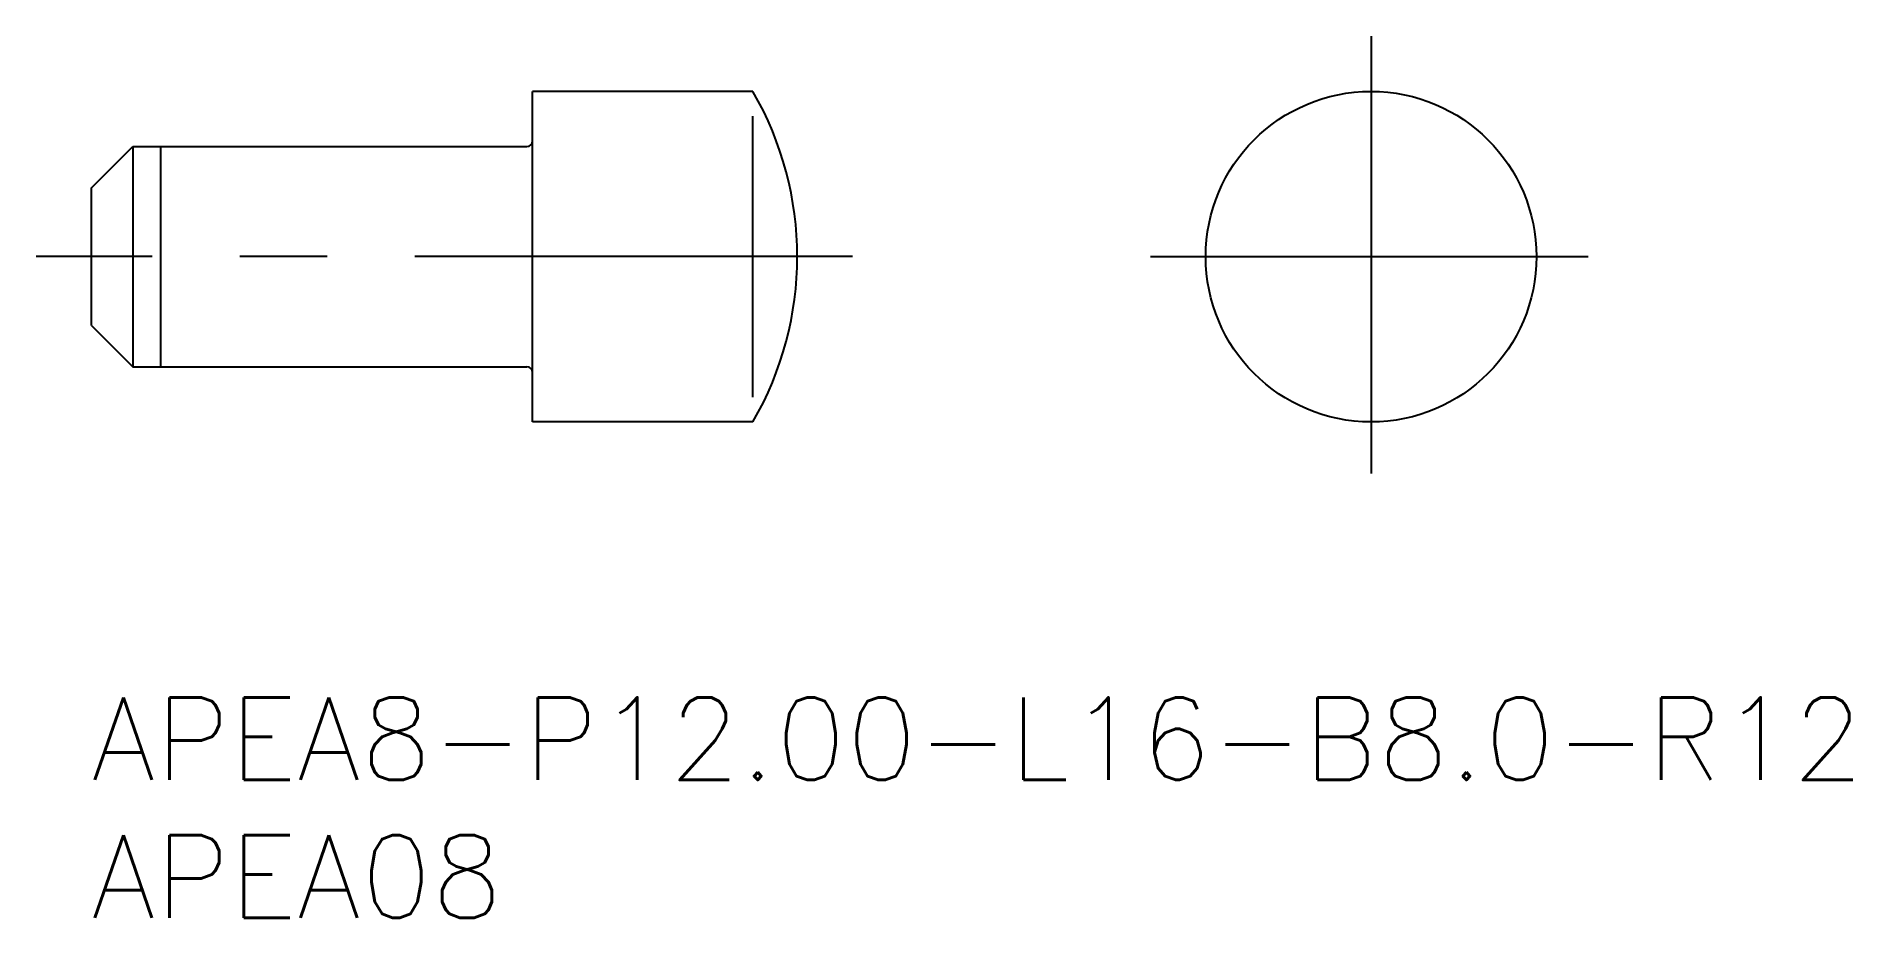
# Model space of a CAD drawing. Extents: x -2 to 63.9, y -8 to 24.
import ezdxf

# ---------------------------------------------------------------- set-up
doc = ezdxf.new("R2010")
doc.units = 0
doc.header["$LTSCALE"] = 0.5
doc.linetypes.add('CENTER', pattern=[50.8, 31.75, -6.35, 6.35, -6.35])
for name, color, linetype in [('MSM_CENTER', 1, 'CENTER'), ('MSM_CONTINUOUS', 7, 'CONTINUOUS'), ('MSM_NARROW', 5, 'CONTINUOUS'), ('MSM_PART_NUMBER', 7, 'CONTINUOUS')]:
    doc.layers.add(name, color=color, linetype=linetype)
doc.styles.get("Standard").update_dxf_attribs({"font": 'txt.shx', "height": 1, "bigfont": 'bigfont.shx'})

# ---------------------------------------------------------------- blocks, each defined once
blk = doc.blocks.new('*U13')
at = {"layer": 'MSM_PART_NUMBER'}
blk.add_text('APEA8-P12.00-L16-B8.0-R12', height=3, dxfattribs=at).set_placement((0, -3))
blk = doc.blocks.new('*U14')
at = {"layer": 'MSM_PART_NUMBER'}
blk.add_text('APEA08', height=3, dxfattribs=at).set_placement((0, -8))

msp = doc.modelspace()

# ---------------------------------------------------------------- linework, layer by layer
at = {"layer": 'MSM_CENTER'}
for p, q in [((46.426, 24), (46.426, 8)), ((27.608, 16), (-2, 16)), ((38.426, 16), (54.426, 16))]:
    msp.add_line(p, q, dxfattribs=at)
at = {"layer": 'MSM_CONTINUOUS'}
for p, q in [((16, 10), (16, 22)), ((24, 22), (16, 22)), ((0, 18.5), (1.5, 20)), ((1.5, 20), (1.5, 12)), ((1.5, 20), (15.8, 20)), ((0, 13.5), (0, 18.5)), ((0, 13.5), (1.5, 12)), ((1.5, 12), (15.8, 12)), ((24, 10), (16, 10))]:
    msp.add_line(p, q, dxfattribs=at)
msp.add_circle((46.426, 16), 6, dxfattribs=at)
for centre, radius, start, end in [((13.608, 16), 12, 330, 30), ((15.8, 20.2), 0.2, 270, 0), ((15.8, 11.8), 0.2, 0, 90)]:
    msp.add_arc(centre, radius, start, end, dxfattribs=at)
at = {"layer": 'MSM_NARROW'}
for p, q in [((24, 10.901), (24, 21.099)), ((2.5, 20), (2.5, 12))]:
    msp.add_line(p, q, dxfattribs=at)

# ---------------------------------------------------------------- block references
at = {"layer": 'MSM_CONTINUOUS'}
for name in ['*U13', '*U14']:
    msp.add_blockref(name, (0, 0), dxfattribs=at)

doc.saveas('drawing.dxf')
